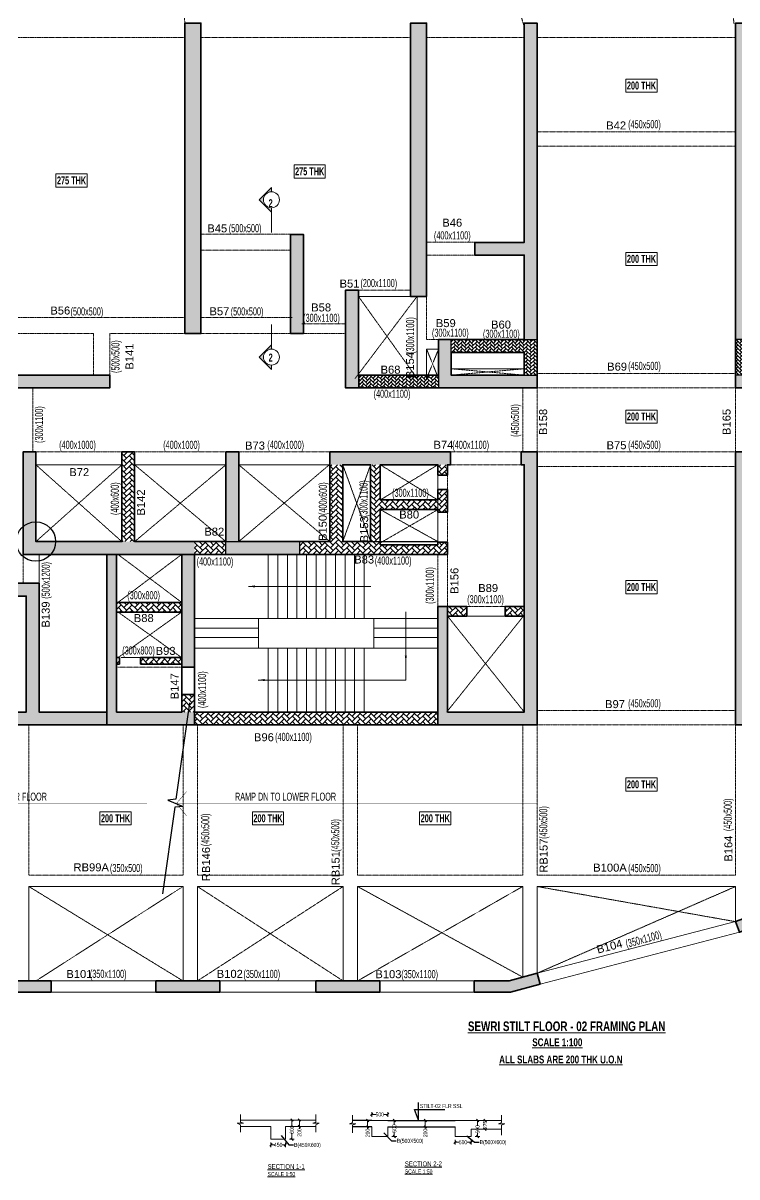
# Model space of a CAD drawing. Header units: millimetres. Extents: x 140 to 70374, y 109 to 63222.
# Drawn here: x 19494 to 41789, y 109 to 36158 of the extents above; entities that cross this region are included whole.
import ezdxf
from ezdxf.enums import TextEntityAlignment as Align

# ---------------------------------------------------------------- set-up
doc = ezdxf.new("R2010")
doc.units = ezdxf.units.MM
doc.linetypes.add('HIDDEN', pattern=[0.375, 0.25, -0.125])
for name, color, linetype, lineweight in [('A-ANNO-DIMS', 8, 'Continuous', 15), ('A-DETL-MISC', 35, 'Continuous', 15), ('A-FLOR-IDEN', 11, 'Continuous', 9), ('A-HIDD-ABVE', 8, 'HIDDEN', 20), ('G-ANNO-SYMB', 1, 'Continuous', 9), ('G-ANNO-TEXT', 231, 'Continuous', 9), ('S-BEAM', 7, 'Continuous', 18), ('S-BEAM-IDEN', 2, 'Continuous', 9), ('S-COL HATCH', 9, 'Continuous', 0), ('S-COLS', 5, 'Continuous', 35), ('SEC TEXT', 50, 'Continuous', 5)]:
    doc.layers.add(name, color=color, linetype=linetype, lineweight=lineweight)
for name, color, linetype in [('Beam Nos', 7, 'Continuous'), ('changes', 7, 'Continuous'), ('dim', 8, 'Continuous'), ('SECTION LINE', 4, 'Continuous')]:
    doc.layers.add(name, color=color, linetype=linetype)
doc.styles.add('Dim.s & Anno.(Misc.)', font='ARIALN.TTF')
doc.styles.add('SC-BBS1', font='SansSerif')
doc.styles.add('sd', font='ARIALN.TTF')
doc.styles.add('SOBHA', font='swisscl.ttf')
doc.styles.add('Swis721 LtCn BT', font='swisscl.ttf', dxfattribs={"width": 0.9, "height": 233.355162})
doc.styles.add('Swis721 LtCn BT_2', font='swisscl.ttf', dxfattribs={"height": 244.992296})
doc.styles.add('Swis721 LtCn BT_B', font='', dxfattribs={"width": 0.9, "height": 246.918336})
doc.styles.get('Swis721 LtCn BT_B').set_extended_font_data('Swis721 LtCn BT', bold=True)
doc.dimstyles.new('A-GFC-100', dxfattribs={"dimscale": 100, "dimtxt": 1.75, "dimasz": 1.5, "dimexe": 1.5, "dimexo": 0, "dimgap": 1, "dimtad": 1, "dimdsep": 46, "dimtxsty": 'Dim.s & Anno.(Misc.)', "dimblk": 'ARCHTICK', "dimcen": 0, "dimdle": 1.5, "dimclrd": 256, "dimclre": 8, "dimclrt": 6, "dimazin": 2, "dimtfac": 1, "dimtix": 1, "dimtmove": 2, "dimatfit": 3, "dimfxl": 1, "dimtolj": 1, "dimlwd": -1, "dimlwe": 9, "dimarcsym": 0})
doc.dimstyles.new('S-50', dxfattribs={"dimscale": 50, "dimtxt": 2.5, "dimasz": 1.5, "dimexe": 1.5, "dimexo": 1.5, "dimgap": 0.1, "dimtad": 0, "dimdec": 0, "dimrnd": 0.0005, "dimzin": 0, "dimdsep": 46, "dimtxsty": 'SOBHA', "dimblk": 'OBLIQUE', "dimcen": 0.09, "dimclrd": 8, "dimclre": 8, "dimclrt": 6, "dimadec": 0, "dimazin": 0, "dimtfac": 1, "dimtdec": 0, "dimtofl": 0, "dimtmove": 0, "dimatfit": 3, "dimfxl": 1.5, "dimfxlon": 1, "dimtolj": 1, "dimtzin": 0, "dimlwd": -1, "dimlwe": -1, "dimarcsym": 0})
pattern_1 = [(45, (-31794446.85, 20735559.75), (0, 169.7056275), [360, -120]), (135, (-31794362, 20735644.6), (1e-14, 169.7056275), [360, -120])]
pattern_2 = [(45, (-31794446.854, 20735559.75), (0, 113.13708499), [240, -80]), (135, (-31794390.286, 20735616.32), (9e-15, 113.13708499), [240, -80])]

# ---------------------------------------------------------------- blocks, each defined once
blk = doc.blocks.new('*U9')
blk.add_lwpolyline([(-31.73, 0), (-1.25, 0), (-0.62, 2.5), (0.62, -2.5), (1.25, 0), (28.62, 0)])
blk = doc.blocks.new('_ARCHTICK')
at = {"color": 0, "linetype": 'ByBlock', "const_width": 0.15}
blk.add_lwpolyline([(-0.5, -0.5), (0.5, 0.5)], dxfattribs=at)
blk = doc.blocks.new('A$Cb7cd9481')
at = {"layer": 'S-COL HATCH', "transparency": 33554687}
h = blk.add_hatch(color=256, dxfattribs=at)
h.dxf.hatch_style = 1
h.paths.add_polyline_path([(23855, -11522), (23735, -11193), (21855, -11874), (21974, -12203)])
h = blk.add_hatch(color=256, dxfattribs=at)
h.dxf.hatch_style = 1
h.paths.add_polyline_path([(15747, -13822), (15654, -13485), (14779, -13724), (13686, -13724), (13686, -14074), (14825, -14074)])
h = blk.add_hatch(color=256, dxfattribs=at)
h.dxf.hatch_style = 1
h.paths.add_polyline_path([(478, -14074), (478, -13724), (-1522, -13724), (-1522, -14074)])
h = blk.add_hatch(color=256, dxfattribs=at)
h.dxf.hatch_style = 1
h.paths.add_polyline_path([(5745, -14074), (5745, -13724), (3745, -13724), (3745, -14074)])
h = blk.add_hatch(color=256, dxfattribs=at)
h.dxf.hatch_style = 1
h.paths.add_polyline_path([(10745, -14074), (10745, -13724), (8745, -13724), (8745, -14074)])
at = {"layer": 'S-COLS', "elevation": 0}
for points in [[(21855, -11874), (21974, -12203), (23855, -11522), (23735, -11193), (21855, -11874)], [(13686, -13724), (14779, -13724), (15654, -13485), (15747, -13822), (14825, -14074), (13686, -14074), (13686, -13724)]]:
    blk.add_lwpolyline(points, dxfattribs=at)
for points in [[(-1522, -13724), (478, -13724), (478, -14074), (-1522, -14074)], [(3745, -13724), (5745, -13724), (5745, -14074), (3745, -14074)], [(8745, -13724), (10745, -13724), (10745, -14074), (8745, -14074)]]:
    blk.add_lwpolyline(points, close=True, dxfattribs=at)
blk = doc.blocks.new('A$C0921b736')
at = {"layer": 'S-COL HATCH', "transparency": 33554687}
h = blk.add_hatch(color=256, dxfattribs=at)
h.dxf.hatch_style = 1
h.paths.add_polyline_path([(5425, 11675), (5425, 11275), (10175, 11275), (10175, 11675)])
h.paths.add_polyline_path([(5425, 11675), (5975, 11675), (5975, 22675), (5425, 22675)])
h = blk.add_hatch(color=256, dxfattribs=at)
h.dxf.hatch_style = 1
h.paths.add_polyline_path([(12525, 12975), (13025, 12975), (13025, 22675), (12525, 22675)])
h = blk.add_hatch(color=256, dxfattribs=at)
h.dxf.hatch_style = 1
h.paths.add_polyline_path([(19575, 14135), (20075, 14135), (20075, 22675), (19575, 22675)])
h = blk.add_hatch(color=256, dxfattribs=at)
h.dxf.hatch_style = 1
h.paths.add_polyline_path([(23525, 22675), (23125, 22675), (23125, 15825), (21575, 15825), (21575, 15425), (23125, 15425), (23125, 12785), (23525, 12785)])
h = blk.add_hatch(color=256, dxfattribs=at)
h.dxf.hatch_style = 1
h.paths.add_polyline_path([(29725, 12785), (30125, 12785), (30125, 15425), (31675, 15425), (31675, 15825), (30125, 15825), (30125, 22675), (29725, 22675)])
h = blk.add_hatch(color=256, dxfattribs=at)
h.dxf.hatch_style = 1
h.paths.add_polyline_path([(15825, 12975), (16225, 12975), (16225, 16075), (15825, 16075)])
h = blk.add_hatch(color=256, dxfattribs=at)
h.dxf.hatch_style = 1
h.paths.add_polyline_path([(17945, 14335), (17545, 14335), (17545, 11275), (17945, 11275), (17945, 11675)])
h = blk.add_hatch(color=256, dxfattribs=at)
h.dxf.hatch_style = 1
h.paths.add_polyline_path([(23525, 11275), (23525, 11675), (23125, 11675), (20845, 11675), (20845, 12385), (20845, 12785), (20445, 12785), (20445, 11675), (20445, 11275)])
at = {"layer": 'S-COL HATCH'}
h = blk.add_hatch(dxfattribs=at)
h.set_pattern_fill('AR-HBONE', color=256, scale=20)
h.set_pattern_definition(pattern_2)
h.paths.add_polyline_path([(23125, 12385), (23125, 11692), (23125, 11692), (23125, 11675), (23525, 11675), (23525, 12785), (20845, 12785), (20845, 12485), (20845, 12385)])
at = {"layer": 'S-COL HATCH', "transparency": 33554687}
h = blk.add_hatch(color=256, dxfattribs=at)
h.dxf.hatch_style = 1
h.paths.add_polyline_path([(32805, 11275), (32805, 11675), (32805, 12785), (32405, 12785), (32405, 12385), (32405, 11675), (30125, 11675), (29725, 11675), (29725, 11275)])
at = {"layer": 'S-COL HATCH'}
h = blk.add_hatch(dxfattribs=at)
h.set_pattern_fill('AR-HBONE', color=256, scale=20)
h.set_pattern_definition(pattern_2)
h.paths.add_polyline_path([(30125, 12385), (30125, 11692), (30125, 11692), (30125, 11675), (29725, 11675), (29725, 12785), (32405, 12785), (32405, 12485), (32405, 12385)])
h = blk.add_hatch(dxfattribs=at)
h.set_pattern_fill('AR-HBONE', color=256, scale=20)
h.set_pattern_definition([(45, (-31966103.18, 21022167.41), (0, 113.13708499), [240, -80]), (135, (-31966046.61, 21022223.98), (9e-15, 113.13708499), [240, -80])])
h.paths.add_polyline_path([(20445, 11275), (20445, 11675), (17945, 11675), (17945, 11275)])
at = {"layer": 'S-COL HATCH', "transparency": 33554687}
h = blk.add_hatch(color=256, dxfattribs=at)
h.dxf.hatch_style = 1
h.paths.add_polyline_path([(12825, 6075), (12825, 6475), (7871, 6475), (7871, 9275), (7471, 9275), (7471, 6075)])
at = {"layer": 'S-COL HATCH'}
h = blk.add_hatch(dxfattribs=at)
h.set_pattern_fill('AR-HBONE', color=256, scale=30)
h.set_pattern_definition(pattern_1)
h.paths.add_polyline_path([(10555, 6475), (10955, 6475), (10955, 9275), (10555, 9275)])
at = {"layer": 'S-COL HATCH', "transparency": 33554687}
h = blk.add_hatch(color=256, dxfattribs=at)
h.dxf.hatch_style = 1
h.paths.add_polyline_path([(13805, 9275), (14205, 9275), (14205, 6475), (13805, 6475)])
h = blk.add_hatch(color=256, dxfattribs=at)
h.dxf.hatch_style = 1
h.paths.add_polyline_path([(17055, 9275), (20825, 9275), (20825, 8875), (17055, 8875)])
h = blk.add_hatch(color=256, dxfattribs=at)
h.dxf.hatch_style = 1
h.paths.add_polyline_path([(20725, 4450), (20425, 4450), (20425, 1150), (20425, 750), (23125, 750), (23525, 750), (23525, 1150), (23525, 1150), (23525, 9275), (23025, 9275), (23025, 8875), (23125, 8875), (23125, 1150), (23125, 1150), (20725, 1150), (20725, 1150)])
h = blk.add_hatch(color=256, dxfattribs=at)
h.dxf.hatch_style = 1
h.paths.add_polyline_path([(32525, 4450), (32825, 4450), (32825, 1150), (32825, 750), (30125, 750), (29725, 750), (29725, 1150), (29725, 1150), (29725, 9275), (30225, 9275), (30225, 8875), (30125, 8875), (30125, 1150), (30125, 1150), (32525, 1150), (32525, 1150)])
at = {"layer": 'S-COL HATCH'}
h = blk.add_hatch(dxfattribs=at)
h.set_pattern_fill('AR-HBONE', color=256, scale=30)
h.set_pattern_definition(pattern_1)
h.paths.add_polyline_path([(18325, 8875), (18625, 8875), (18625, 7775), (20425, 7775), (20425, 8100), (20725, 8100), (20725, 7398), (20425, 7398), (20425, 7475), (18625, 7475), (18625, 6375), (20425, 6375), (20425, 6453), (20725, 6453), (20725, 6075), (16105, 6075), (16105, 6475), (18325, 6475)])
h = blk.add_hatch(dxfattribs=at)
h.set_pattern_fill('AR-HBONE', color=256, scale=30)
h.set_pattern_definition(pattern_1)
h.paths.add_polyline_path([(17055, 6475), (17455, 6475), (17455, 8875), (17055, 8875)])
h = blk.add_hatch(dxfattribs=at)
h.set_pattern_fill('AR-HBONE', color=256, scale=30)
h.set_pattern_definition(pattern_1)
h.paths.add_polyline_path([(20425, 8875), (20725, 8875), (20725, 8550), (20425, 8550)])
h = blk.add_hatch(dxfattribs=at)
h.set_pattern_fill('AR-HBONE', color=256, scale=30)
h.set_pattern_definition(pattern_1)
h.paths.add_polyline_path([(13805, 6475), (12825, 6475), (12825, 6075), (13805, 6075)])
at = {"layer": 'S-COL HATCH', "transparency": 33554687}
h = blk.add_hatch(color=256, dxfattribs=at)
h.dxf.hatch_style = 1
h.paths.add_polyline_path([(13805, 6475), (16105, 6475), (16105, 6075), (13805, 6075)])
h = blk.add_hatch(color=256, dxfattribs=at)
h.dxf.hatch_style = 1
h.paths.add_polyline_path([(10385, 6075), (10085, 6075), (10085, 750), (10385, 750), (12825, 750), (12825, 1150), (10385, 1150), (10385, 2850), (10385, 2850), (10385, 2850)])
h = blk.add_hatch(color=256, dxfattribs=at)
h.dxf.hatch_style = 1
h.paths.add_polyline_path([(12825, 6075), (12425, 6075), (12425, 6075), (12425, 4575), (12425, 4575), (12425, 4275), (12425, 2550), (12825, 2550)])
h = blk.add_hatch(color=256, dxfattribs=at)
h.dxf.hatch_style = 1
h.paths.add_polyline_path([(7571, 4775), (7571, 1150), (4571, 1150), (4571, 3648), (4171, 3648), (4171, 1150), (1200, 1150), (1200, 750), (10085, 750), (10085, 1150), (7971, 1150), (7971, 5175), (0, 5175), (0, 1675), (575, 1675), (575, 4775)])
at = {"layer": 'S-COL HATCH'}
h = blk.add_hatch(dxfattribs=at)
h.set_pattern_fill('AR-HBONE', color=256, scale=30)
h.set_pattern_definition(pattern_1)
h.paths.add_polyline_path([(12425, 4575), (10385, 4575), (10385, 4275), (12425, 4275)])
h = blk.add_hatch(dxfattribs=at)
h.set_pattern_fill('AR-HBONE', color=256, scale=30)
h.set_pattern_definition([(45, (-31794446.85, 20683630.75), (0, 169.7056275), [360, -120]), (135, (-31794362, 20683715.6), (1e-14, 169.7056275), [360, -120])])
h.paths.add_polyline_path([(21325, 4150), (21325, 4450), (20725, 4450), (20725, 4150)])
h.paths.add_polyline_path([(23125, 4150), (23125, 4450), (22525, 4450), (22525, 4150)])
h = blk.add_hatch(dxfattribs=at)
h.set_pattern_fill('AR-HBONE', color=256, scale=30)
h.set_pattern_definition(pattern_1)
h.paths.add_polyline_path([(10485, 2850), (10385, 2850), (10385, 2650), (10485, 2650)])
h = blk.add_hatch(dxfattribs=at)
h.set_pattern_fill('AR-HBONE', color=256, scale=30)
h.set_pattern_definition(pattern_1)
h.paths.add_polyline_path([(11135, 2850), (11135, 2650), (12425, 2650), (12425, 2850)])
h = blk.add_hatch(dxfattribs=at)
h.set_pattern_fill('AR-HBONE', color=256, scale=30)
h.set_pattern_definition(pattern_1)
h.paths.add_polyline_path([(12825, 1700), (12425, 1700), (12425, 1150), (12825, 1150)])
h = blk.add_hatch(dxfattribs=at)
h.set_pattern_fill('AR-HBONE', color=256, scale=30)
h.set_pattern_definition(pattern_1)
h.paths.add_polyline_path([(12825, 1150), (20425, 1150), (20425, 750), (12825, 750)])
at = {"layer": 'changes'}
for p, q in [((20845, 12385), (20845, 12785)), ((23125, 12785), (23525, 12785)), ((30125, 12785), (29725, 12785)), ((17945, 11675), (17945, 11275)), ((20445, 11675), (20445, 11275)), ((23125, 11675), (23525, 11675)), ((30125, 11675), (29725, 11675))]:
    blk.add_line(p, q, dxfattribs=at)
blk.add_lwpolyline([(13805, 6475), (16105, 6475), (16105, 6075), (13805, 6075)], close=True, dxfattribs=at)
at = {"layer": 'S-COLS'}
for p, q in [((20425, 4450), (20425, 1150)), ((20725, 4450), (20725, 1150)), ((12425, 2550), (12825, 2550)), ((12425, 1700), (12825, 1700)), ((20425, 1150), (20425, 750))]:
    blk.add_line(p, q, dxfattribs=at)
at = {"layer": 'S-COLS', "elevation": 0}
for points in [[(12525, 12975), (13025, 12975), (13025, 22675), (12525, 22675)], [(15825, 16075), (16225, 16075), (16225, 12975), (15825, 12975)], [(10175, 11675), (5425, 11675), (5425, 11275), (10175, 11275)]]:
    blk.add_lwpolyline(points, close=True, dxfattribs=at)
at = {"layer": 'S-COLS'}
for points in [[(23525, 11275), (23525, 22675), (23125, 22675), (23125, 15825), (21575, 15825), (21575, 15425), (23125, 15425), (23125, 12785), (20445, 12785), (20445, 11675), (17945, 11675), (17945, 14335), (17545, 14335), (17545, 11275), (23525, 11275)], [(29725, 11275), (29725, 22675), (30125, 22675), (30125, 15825), (31675, 15825), (31675, 15425), (30125, 15425), (30125, 12785), (32805, 12785), (32805, 11675), (35305, 11675), (35305, 14335), (35705, 14335), (35705, 11275), (29725, 11275)], [(17055, 9275), (20825, 9275), (20825, 8875), (20725, 8875), (20725, 8550), (20425, 8550), (20425, 8875), (19525, 8875), (18625, 8875), (18625, 7775), (20425, 7775), (20425, 8100), (20725, 8100), (20725, 7398), (20425, 7398), (20425, 7475), (18625, 7475), (18625, 6375), (19525, 6375), (20425, 6375), (20425, 6453), (20725, 6453), (20725, 6075), (18625, 6075), (18625, 6075), (7471, 6075), (7471, 9275), (7871, 9275), (7871, 6475), (10555, 6475), (10555, 9275)], [(10555, 9275), (10955, 9275)], [(10955, 9275), (10955, 6475), (13805, 6475), (13805, 9275)], [(13805, 9275), (14205, 9275)], [(14205, 9275), (14205, 6475), (17055, 6475), (17055, 9275)], [(23525, 1150), (23525, 9275), (23025, 9275), (23025, 8875), (23125, 8875), (23125, 1150), (20725, 1150)], [(29725, 1150), (29725, 9275), (30225, 9275), (30225, 8875), (30125, 8875), (30125, 1150), (32525, 1150)], [(10085, 6075), (10085, 750), (10385, 750)], [(10385, 1150), (10385, 6075)], [(12425, 6075), (12425, 1150)], [(12425, 750), (12825, 750), (12825, 6075)], [(0, 5175), (0, 1675), (575, 1675), (575, 4775), (7571, 4775), (7571, 1150), (4571, 1150), (4571, 3648), (4171, 3648), (4171, 1150), (1200, 1150), (1200, 750), (10085, 750)], [(10085, 1150), (7971, 1150), (7971, 5175), (25, 5175)], [(20725, 4150), (21325, 4150), (21325, 4450), (20425, 4450)], [(23125, 4150), (22525, 4150), (22525, 4450), (23125, 4450)], [(10485, 2850), (10385, 2850)], [(10385, 2650), (10485, 2650)], [(10485, 2650), (10485, 2850)], [(11135, 2850), (11135, 2650)], [(12425, 2850), (11135, 2850)], [(11135, 2650), (12425, 2650)], [(12425, 1150), (10385, 1150)], [(20425, 1150), (12825, 1150), (12825, 750), (23125, 750)], [(23125, 750), (23125, 750), (23525, 750), (23525, 1150)], [(30125, 750), (30125, 750), (29725, 750), (29725, 1150)], [(10385, 750), (12425, 750)]]:
    blk.add_lwpolyline(points, dxfattribs=at)
for points in [[(19575, 14135), (20075, 14135), (20075, 22675), (19575, 22675)], [(23125, 12385), (20845, 12385), (20845, 11675), (23125, 11675)], [(17455, 6475), (18325, 6475), (18325, 8875), (17455, 8875)], [(12425, 4575), (10385, 4575), (10385, 4275), (12425, 4275)]]:
    blk.add_lwpolyline(points, close=True, dxfattribs=at)
blk = doc.blocks.new('Detail View - M_Section Head - Structural Type 1-785420-STILT FLOOR FRAMING PLAN')
at = {"layer": 'G-ANNO-SYMB'}
h = blk.add_hatch(color=9, dxfattribs=at)
edge = h.paths.add_edge_path(flags=0)
edge.add_line((-8.5, 0), (-9.86, 0))
edge.add_line((-9.86, 0), (-5.99, 3.87))
edge.add_line((-5.99, 3.87), (-2.12, 0))
edge.add_line((-2.12, 0), (-3.5, 0))
edge.add_arc((-6, 0), 2.5, 360, 540)
for p, q in [((-5.99, 3.87), (-9.86, 0)), ((-5.99, 3.87), (-2.12, 0)), ((-8.5, 0), (-9.86, 0)), ((-3.5, 0), (-2.12, 0))]:
    blk.add_line(p, q, dxfattribs=at)
at = {"layer": 'G-ANNO-SYMB', "color": 5}
for p, q in [((-5.99, 3.87), (-9.86, 0)), ((-2.12, 0), (-5.99, 3.87)), ((-9.86, 0), (-8.5, 0)), ((-3.5, 0), (4.24, 0)), ((-3.5, 0), (-2.12, 0))]:
    blk.add_line(p, q, dxfattribs=at)
at = {"layer": 'G-ANNO-SYMB'}
blk.add_arc((-6, 0), 2.5, 360, 180, dxfattribs=at)
at = {"layer": 'G-ANNO-SYMB', "color": 5}
for start, end in [(360, 180), (180, 360)]:
    blk.add_arc((-6, 0), 2.5, start, end, dxfattribs=at)
blk = doc.blocks.new('_OBLIQUE')
at = {"color": 0, "linetype": 'ByBlock'}
blk.add_line((-0.5, -0.5), (0.5, 0.5), dxfattribs=at)
blk = doc.blocks.new('*D29')
at = {"layer": 'Defpoints', "color": 0, "transparency": 16777216}
for p in [(28148, 1886), (28126, 1686), (28148, 1686)]:
    blk.add_point(p, dxfattribs=at)
at = {"layer": 'S-BEAM', "color": 8, "transparency": 16777216}
for p, q in [((28126, 1886), (28051, 1886)), ((28126, 1886), (28126, 1686)), ((28126, 1686), (28051, 1686)), ((28126, 1686), (28126, 1611))]:
    blk.add_line(p, q, dxfattribs=at)
at = {"layer": 'S-BEAM', "color": 8, "transparency": 16777216, "xscale": 75, "yscale": 75, "zscale": 75}
for p, rotation in [((28126, 1886), 90), ((28126, 1686), 270)]:
    blk.add_blockref('_OBLIQUE', p, dxfattribs=dict(at, rotation=rotation))
at = {"layer": 'S-BEAM', "color": 6, "transparency": 16777216, "insert": (28126, 1496), "char_height": 125, "attachment_point": 5, "rotation": 90, "style": 'SOBHA'}
blk.add_mtext('\\A1;200', dxfattribs=at)
blk = doc.blocks.new('*D32')
at = {"layer": 'Defpoints', "color": 0, "transparency": 16777216}
for p in [(27686, 1886), (27890, 1886), (27686, 1286)]:
    blk.add_point(p, dxfattribs=at)
at = {"layer": 'S-BEAM', "color": 8, "transparency": 16777216}
for p, q in [((27815, 1886), (27965, 1886)), ((27890, 1886), (27890, 1700)), ((27890, 1286), (27890, 1471)), ((27815, 1286), (27965, 1286))]:
    blk.add_line(p, q, dxfattribs=at)
at = {"layer": 'S-BEAM', "color": 8, "transparency": 16777216, "xscale": 75, "yscale": 75, "zscale": 75}
for p, rotation in [((27890, 1886), 90), ((27890, 1286), 270)]:
    blk.add_blockref('_OBLIQUE', p, dxfattribs=dict(at, rotation=rotation))
at = {"layer": 'S-BEAM', "color": 6, "transparency": 16777216, "insert": (27890, 1586), "char_height": 125, "attachment_point": 5, "rotation": 90, "style": 'SOBHA'}
blk.add_mtext('\\A1;600', dxfattribs=at)
blk = doc.blocks.new('*D33')
at = {"layer": 'Defpoints', "color": 0, "transparency": 16777216}
for p in [(30885, 1871), (31089, 1871), (30885, 1371)]:
    blk.add_point(p, dxfattribs=at)
at = {"layer": 'S-BEAM', "color": 8, "transparency": 16777216}
for p, q in [((31014, 1871), (31164, 1871)), ((31089, 1871), (31089, 1735)), ((31089, 1371), (31089, 1507)), ((31014, 1371), (31164, 1371))]:
    blk.add_line(p, q, dxfattribs=at)
at = {"layer": 'S-BEAM', "color": 8, "transparency": 16777216, "xscale": 75, "yscale": 75, "zscale": 75}
for p, rotation in [((31089, 1871), 90), ((31089, 1371), 270)]:
    blk.add_blockref('_OBLIQUE', p, dxfattribs=dict(at, rotation=rotation))
at = {"layer": 'S-BEAM', "color": 6, "transparency": 16777216, "insert": (31089, 1621), "char_height": 125, "attachment_point": 5, "rotation": 90, "style": 'SOBHA'}
blk.add_mtext('\\A1;500', dxfattribs=at)
blk = doc.blocks.new('*D34')
at = {"layer": 'Defpoints', "color": 0, "transparency": 16777216}
for p in [(30385, 2061), (30385, 1871), (30885, 1871)]:
    blk.add_point(p, dxfattribs=at)
at = {"layer": 'S-BEAM', "color": 8, "transparency": 16777216}
for p, q in [((30385, 1986), (30385, 2136)), ((30385, 2061), (30521, 2061)), ((30885, 2061), (30750, 2061)), ((30885, 1986), (30885, 2136))]:
    blk.add_line(p, q, dxfattribs=at)
at = {"layer": 'S-BEAM', "color": 8, "transparency": 16777216, "xscale": 75, "yscale": 75, "zscale": 75, "rotation": 180}
blk.add_blockref('_OBLIQUE', (30385, 2061), dxfattribs=at)
at = {"layer": 'S-BEAM', "color": 8, "transparency": 16777216, "xscale": 75, "yscale": 75, "zscale": 75}
blk.add_blockref('_OBLIQUE', (30885, 2061), dxfattribs=at)
at = {"layer": 'S-BEAM', "color": 6, "transparency": 16777216, "insert": (30635, 2061), "char_height": 125, "attachment_point": 5, "style": 'SOBHA'}
blk.add_mtext('\\A1;500', dxfattribs=at)
blk = doc.blocks.new('*D30')
at = {"layer": 'Defpoints', "color": 0, "transparency": 16777216}
for p in [(33947, 1871), (33925, 1596), (33947, 1596)]:
    blk.add_point(p, dxfattribs=at)
at = {"layer": 'S-BEAM', "color": 8, "transparency": 16777216}
for p, q in [((33925, 1871), (33850, 1871)), ((33925, 1871), (33925, 1847)), ((33925, 1596), (33850, 1596)), ((33925, 1596), (33925, 1620))]:
    blk.add_line(p, q, dxfattribs=at)
at = {"layer": 'S-BEAM', "color": 8, "transparency": 16777216, "xscale": 75, "yscale": 75, "zscale": 75}
for p, rotation in [((33925, 1871), 90), ((33925, 1596), 270)]:
    blk.add_blockref('_OBLIQUE', p, dxfattribs=dict(at, rotation=rotation))
at = {"layer": 'S-BEAM', "color": 6, "transparency": 16777216, "insert": (33925, 1733), "char_height": 125, "attachment_point": 5, "rotation": 90, "style": 'SOBHA'}
blk.add_mtext('\\A1;275', dxfattribs=at)
blk = doc.blocks.new('*D35')
at = {"layer": 'Defpoints', "color": 0, "transparency": 16777216}
for p in [(33485, 1871), (33689, 1871), (33485, 1371)]:
    blk.add_point(p, dxfattribs=at)
at = {"layer": 'S-BEAM', "color": 8, "transparency": 16777216}
for p, q in [((33614, 1871), (33764, 1871)), ((33689, 1871), (33689, 1710)), ((33689, 1371), (33689, 1482)), ((33614, 1371), (33764, 1371))]:
    blk.add_line(p, q, dxfattribs=at)
at = {"layer": 'S-BEAM', "color": 8, "transparency": 16777216, "xscale": 75, "yscale": 75, "zscale": 75}
for p, rotation in [((33689, 1871), 90), ((33689, 1371), 270)]:
    blk.add_blockref('_OBLIQUE', p, dxfattribs=dict(at, rotation=rotation))
at = {"layer": 'S-BEAM', "color": 6, "transparency": 16777216, "insert": (33689, 1596), "char_height": 125, "attachment_point": 5, "rotation": 90, "style": 'SOBHA'}
blk.add_mtext('\\A1;500', dxfattribs=at)
blk = doc.blocks.new('*D31')
at = {"layer": 'Defpoints', "color": 0, "transparency": 16777216}
for p in [(32078, 1871), (32056, 1671), (32078, 1671)]:
    blk.add_point(p, dxfattribs=at)
at = {"layer": 'S-BEAM', "color": 8, "transparency": 16777216}
for p, q in [((32056, 1871), (31981, 1871)), ((32056, 1871), (32056, 1671)), ((32056, 1671), (31981, 1671)), ((32056, 1671), (32056, 1596))]:
    blk.add_line(p, q, dxfattribs=at)
at = {"layer": 'S-BEAM', "color": 8, "transparency": 16777216, "xscale": 75, "yscale": 75, "zscale": 75}
for p, rotation in [((32056, 1871), 90), ((32056, 1671), 270)]:
    blk.add_blockref('_OBLIQUE', p, dxfattribs=dict(at, rotation=rotation))
at = {"layer": 'S-BEAM', "color": 6, "transparency": 16777216, "insert": (32056, 1482), "char_height": 125, "attachment_point": 5, "rotation": 90, "style": 'SOBHA'}
blk.add_mtext('\\A1;200', dxfattribs=at)
blk = doc.blocks.new('*D36')
at = {"layer": 'Defpoints', "color": 0, "transparency": 16777216}
for p in [(30289, 1871), (30256, 1671), (30289, 1671)]:
    blk.add_point(p, dxfattribs=at)
at = {"layer": 'S-BEAM', "color": 8, "transparency": 16777216}
for p, q in [((30256, 1871), (30181, 1871)), ((30256, 1871), (30256, 1671)), ((30256, 1671), (30181, 1671)), ((30256, 1671), (30256, 1596))]:
    blk.add_line(p, q, dxfattribs=at)
at = {"layer": 'S-BEAM', "color": 8, "transparency": 16777216, "xscale": 75, "yscale": 75, "zscale": 75}
for p, rotation in [((30256, 1871), 90), ((30256, 1671), 270)]:
    blk.add_blockref('_OBLIQUE', p, dxfattribs=dict(at, rotation=rotation))
at = {"layer": 'S-BEAM', "color": 6, "transparency": 16777216, "insert": (30256, 1482), "char_height": 125, "attachment_point": 5, "rotation": 90, "style": 'SOBHA'}
blk.add_mtext('\\A1;200', dxfattribs=at)
blk = doc.blocks.new('*D37')
at = {"layer": 'Defpoints', "color": 0, "transparency": 16777216}
for p in [(32985, 1371, 0), (33485, 1371, 0), (33485, 1193)]:
    blk.add_point(p, dxfattribs=at)
at = {"layer": 'S-BEAM', "color": 8, "transparency": 16777216}
for p, q in [((32985, 1268), (32985, 1118)), ((32985, 1193), (33121, 1193)), ((33485, 1193), (33350, 1193)), ((33485, 1268), (33485, 1118))]:
    blk.add_line(p, q, dxfattribs=at)
at = {"layer": 'S-BEAM', "color": 8, "transparency": 16777216, "xscale": 75, "yscale": 75, "zscale": 75, "rotation": 180}
blk.add_blockref('_OBLIQUE', (32985, 1193), dxfattribs=at)
at = {"layer": 'S-BEAM', "color": 8, "transparency": 16777216, "xscale": 75, "yscale": 75, "zscale": 75}
blk.add_blockref('_OBLIQUE', (33485, 1193), dxfattribs=at)
at = {"layer": 'S-BEAM', "color": 6, "transparency": 16777216, "insert": (33235, 1193), "char_height": 125, "attachment_point": 5, "style": 'SOBHA'}
blk.add_mtext('\\A1;500', dxfattribs=at)
blk = doc.blocks.new('*D38')
at = {"layer": 'Defpoints', "color": 0, "transparency": 16777216}
for p in [(27236, 1286, 0), (27686, 1286, 0), (27686, 1111)]:
    blk.add_point(p, dxfattribs=at)
at = {"layer": 'S-BEAM', "color": 8, "transparency": 16777216}
for p, q in [((27236, 1186), (27236, 1036)), ((27236, 1111), (27346, 1111)), ((27686, 1111), (27576, 1111)), ((27686, 1186), (27686, 1036))]:
    blk.add_line(p, q, dxfattribs=at)
at = {"layer": 'S-BEAM', "color": 8, "transparency": 16777216, "xscale": 75, "yscale": 75, "zscale": 75, "rotation": 180}
blk.add_blockref('_OBLIQUE', (27236, 1111), dxfattribs=at)
at = {"layer": 'S-BEAM', "color": 8, "transparency": 16777216, "xscale": 75, "yscale": 75, "zscale": 75}
blk.add_blockref('_OBLIQUE', (27686, 1111), dxfattribs=at)
at = {"layer": 'S-BEAM', "color": 6, "transparency": 16777216, "insert": (27461, 1111), "char_height": 125, "attachment_point": 5, "style": 'SOBHA'}
blk.add_mtext('\\A1;450', dxfattribs=at)
blk = doc.blocks.new('A$C40398dd4')
at = {"layer": 'A-ANNO-DIMS', "ltscale": 500, "elevation": 0}
blk.add_lwpolyline([(5810, 1000), (6600, 1000), (6600, 1565)], dxfattribs=at)
at = {"layer": 'A-DETL-MISC'}
for p, q in [((2300, 4925), (2300, 2925)), ((2600, 4925), (2600, 2925)), ((2900, 4925), (2900, 2925)), ((3200, 4925), (3200, 2925)), ((3500, 4925), (3500, 2925)), ((3800, 4925), (3800, 2925)), ((4100, 4925), (4100, 2925)), ((4400, 4925), (4400, 2925)), ((4700, 4925), (4700, 2925)), ((5000, 4925), (5000, 2925)), ((5300, 4925), (5300, 2925)), ((2300, 0), (2300, 2000)), ((2600, 0), (2600, 2000)), ((2900, 0), (2900, 2000)), ((3200, 0), (3200, 2000)), ((3500, 0), (3500, 2000)), ((3800, 0), (3800, 2000)), ((4100, 0), (4100, 2000)), ((4400, 0), (4400, 2000)), ((4700, 0), (4700, 2000)), ((5000, 0), (5000, 2000)), ((5300, 0), (5300, 2000))]:
    blk.add_line(p, q, dxfattribs=at)
for points in [[(2000, 2925), (0, 2925)], [(5600, 2925), (7600, 2925)], [(2000, 2625), (0, 2625)], [(5600, 2625), (7600, 2625)], [(2000, 2325), (0, 2325)], [(5600, 2325), (7600, 2325)]]:
    blk.add_lwpolyline(points, dxfattribs=at)
blk.add_lwpolyline([(5600, 2925), (5600, 2000), (2000, 2000), (2000, 2925)], close=True, dxfattribs=at)
at = {"layer": 'A-DETL-MISC', "elevation": 0}
for points in [[(2000, 2000), (0, 2000)], [(5600, 2000), (7600, 2000)]]:
    blk.add_lwpolyline(points, dxfattribs=at)
at = {"layer": 'A-ANNO-DIMS', "ltscale": 500}
for points in [[(1688, 3925), (5510, 3925)], [(6600, 1565), (6600, 3126)], [(1988, 1000), (5810, 1000)]]:
    blk.add_leader(points, dimstyle='A-GFC-100', override={"dimasz": 2, "dimtad": 0, "dimfxl": 0.18, "dimarcsym": 1}, dxfattribs=at)

msp = doc.modelspace()

# ---------------------------------------------------------------- linework, layer by layer
at = {"layer": 'A-FLOR-IDEN', "color": 8, "flags": 128}
for points in [[(39297.9, 34408.6), (39297.9, 33996.8), (38320.4, 33996.8), (38320.4, 34408.6)], [(28933.9, 31727), (28933.9, 31315.2), (27956.4, 31315.2), (27956.4, 31727)], [(21496.6, 31443.2), (21496.6, 31031.4), (20519.1, 31031.4), (20519.1, 31443.2)], [(39297.9, 28994.3), (39297.9, 28582.5), (38320.4, 28582.5), (38320.4, 28994.3)], [(39297.9, 24068.5), (39297.9, 23656.7), (38320.4, 23656.7), (38320.4, 24068.5)], [(39297.9, 18741.1), (39297.9, 18329.3), (38320.4, 18329.3), (38320.4, 18741.1)], [(39297.9, 12575.8), (39297.9, 12164), (38320.4, 12164), (38320.4, 12575.8)]]:
    msp.add_lwpolyline(points, close=True, dxfattribs=at)
at = {"layer": 'A-FLOR-IDEN', "color": 8, "elevation": 0, "flags": 128}
for points in [[(22870.1, 11516.4), (22870.1, 11104.5), (21892.6, 11104.5), (21892.6, 11516.4)], [(27632.6, 11516.4), (27632.6, 11104.5), (26655.1, 11104.5), (26655.1, 11516.4)], [(32857.6, 11516.4), (32857.6, 11104.5), (31880.1, 11104.5), (31880.1, 11516.4)]]:
    msp.add_lwpolyline(points, close=True, dxfattribs=at)
at = {"layer": 'A-HIDD-ABVE', "linetype": 'HIDDEN'}
for p, q in [((29868.8, 25058), (31798.8, 27618)), ((29968.8, 27618), (31798.8, 25058)), ((32098.8, 25968), (32468.8, 25058)), ((32098.8, 25058), (32468.8, 25968)), ((32868.8, 25358.2), (35148.8, 25158)), ((32868.8, 25158), (35148.8, 25358.2)), ((19894.4, 22358), (22578.8, 19958)), ((19894.4, 19958), (22578.8, 22358)), ((22978.8, 22358), (25828.8, 19958)), ((22978.8, 19958), (25828.8, 22358)), ((26228.8, 22358), (29078.8, 19958)), ((26228.8, 19958), (29058.8, 22358)), ((29478.8, 22358), (30348.8, 19958)), ((29478.8, 19958), (30348.8, 22358)), ((30648.8, 22358), (32448.8, 21258)), ((30648.8, 21258), (32448.8, 22358)), ((30648.8, 19914.6), (32448.8, 20958)), ((30648.8, 20958), (32448.8, 19958)), ((22458.8, 19558), (24448.7, 18058)), ((22458.8, 18058), (24448.7, 19558)), ((22458.8, 17758), (24448.7, 16332.8)), ((22458.8, 16332.8), (24448.7, 17758)), ((35124.7, 17632.8), (32724.7, 14632.8)), ((32748.8, 17632.8), (35148.8, 14632.8)), ((19672.9, 9182.8), (24489.6, 6232.8)), ((24489.6, 9182.8), (19894.4, 6232.8)), ((24939.6, 9182.8), (29489.6, 6232.8)), ((29489.6, 9182.8), (24939.6, 6232.8)), ((29939.6, 9182.8), (35100.3, 6350.8, 0)), ((35098.8, 9182.8), (29939.6, 6232.8)), ((35548.8, 9182.8), (41749.2, 8083.9, 0)), ((41748.8, 9182.8), (35548.8, 6473.3))]:
    msp.add_line(p, q, dxfattribs=at)
at = {"layer": 'Beam Nos'}
for p, q in [((30385.3, 1871), (29786.9, 1871)), ((30885.3, 1871, 0), (32985.3, 1871, 0)), ((30385.3, 1671), (29786.9, 1671)), ((30885.3, 1671, 0), (32985.3, 1671, 0))]:
    msp.add_line(p, q, dxfattribs=at)
msp.add_circle((19894.4, 19958), 615.1, dxfattribs=at)
at = {"layer": 'dim', "color": 5}
for p, q in [((31840, 1885.6, 0), (31716, 2216, 0)), ((31716, 2216, 0), (32670.4, 2216, 0)), ((31840, 1885.6, 0), (31840, 2430.1, 0))]:
    msp.add_line(p, q, dxfattribs=at)
at = {"layer": 'S-BEAM', "linetype": 'HIDDEN'}
for p, q in [((23993.7, 42308, 0), (24549.8, 36135.6, 0)), ((33209.4, 42308, 0), (35133.8, 36091.5)), ((41700.4, 36129.6), (40993.1, 42308, 0)), ((17998.8, 35708), (24548.7, 35708)), ((31598.7, 35708), (25048.8, 35708)), ((32098.8, 35708), (35148.8, 35708)), ((41748.8, 35708, 0), (35548.8, 35708)), ((41748.8, 32758), (35548.8, 32758)), ((41748.8, 32308), (35548.8, 32308)), ((27848.8, 29558, 0), (25048.8, 29558, 0)), ((33598.8, 29308), (32098.8, 29308)), ((27848.8, 29058, 0), (25048.8, 29058, 0)), ((33598.8, 28908), (32098.8, 28908)), ((29868.8, 27818), (31598.8, 27818)), ((32098.8, 27618), (32098.8, 26268)), ((17998.8, 26958), (24548.7, 26958)), ((25048.8, 26958, 0), (27898.8, 26958, 0)), ((28198.8, 26758), (29568.8, 26758)), ((17998.8, 26458), (21698.8, 26458)), ((21698.8, 25158, 0), (21698.8, 26458, 0)), ((22198.8, 26458), (27848.8, 26458)), ((22198.8, 25158, 0), (22198.8, 26458, 0)), ((28248.8, 26458), (29568.8, 26458)), ((32098.8, 26268), (32468.8, 26268)), ((35548.8, 25208), (41748.8, 25208)), ((19794.4, 22758), (19794.4, 24758, 0)), ((35098.8, 24758), (35098.8, 22758)), ((35548.8, 24758), (35548.8, 22758)), ((35548.8, 24758), (41748.8, 24758)), ((41748.8, 24758), (41748.8, 22758)), ((19894.4, 22758), (22578.8, 22758)), ((22978.8, 22758), (25828.8, 22758)), ((26228.8, 22758), (29078.8, 22758)), ((32848.8, 22758), (35048.7, 22758)), ((35548.8, 22758), (41748.8, 22758)), ((32748.8, 19935.5), (32748.8, 22358)), ((32848.8, 22358), (35048.7, 22358)), ((35548.8, 22308), (41748.8, 22308)), ((19494.4, 18658), (19494.4, 19558)), ((32448.8, 17932.8), (32448.8, 19558)), ((32748.8, 17932.8), (32748.8, 19558)), ((33348.8, 17932.8), (34548.8, 17932.8)), ((22458.8, 16032.8), (24448.8, 16032.8)), ((35548.8, 14682.8), (41748.8, 14682.8)), ((19672.9, 14232.8), (19672.9, 9532.8)), ((24489.6, 14232.8), (24489.6, 9532.8)), ((24939.6, 14232.8), (24939.6, 9532.8)), ((29489.6, 14232.8), (29489.6, 9532.8)), ((29939.6, 14232.8), (29939.6, 9532.8)), ((35098.8, 14232.8), (35098.8, 9532.8)), ((35548.8, 14232.8), (41748.8, 14232.8)), ((35548.8, 14232.8), (35548.8, 9532.8)), ((41748.8, 14232.8), (41748.8, 9532.8))]:
    msp.add_line(p, q, dxfattribs=at)
at = {"layer": 'S-BEAM'}
for p, q in [((29968.8, 27618), (31598.8, 27618)), ((31798.8, 27618), (31798.8, 25058)), ((32098.8, 25968), (32098.8, 25058)), ((32098.8, 25968), (32468.8, 25968)), ((19894.4, 22358), (22578.8, 22358)), ((22978.8, 22358), (25828.8, 22358)), ((26228.8, 22358), (29058.8, 22358)), ((32448.8, 19935.5), (32448.8, 22358)), ((33348.8, 17632.8), (34548.8, 17632.8)), ((22558.8, 16332.8), (23208.8, 16332.8)), ((19672.9, 9182.8), (19672.9, 6232.8, 0)), ((24489.6, 9182.8), (24489.6, 6232.8)), ((24939.6, 9182.8), (24939.6, 6232.8)), ((29489.6, 9182.8), (29489.6, 6232.8)), ((29939.6, 9182.8), (29939.6, 6232.8)), ((35098.8, 9182.8), (35098.8, 6350.3)), ((35548.8, 9182.8), (35548.8, 6473.3)), ((41748.8, 9182.8), (41748.8, 8085.4)), ((35548.8, 6473.3, 0), (41748.8, 8085.4, 0)), ((35641, 6135.7, 0), (41868.3, 7754.8, 0)), ((20372.9, 6234, 0), (23639.6, 6234)), ((28639.6, 6234, 0), (25639.6, 6234)), ((30639.6, 6234, 0), (33580.6, 6234)), ((34584.9, 6222.7, 0), (34628.2, 6234, 0)), ((20372.9, 5884, 0), (23639.6, 5884)), ((28639.6, 5884, 0), (25639.6, 5884)), ((30639.6, 5884, 0), (33580.6, 5884)), ((26282.5, 1885.6, 0), (28640.4, 1885.6, 0)), ((32985.3, 1871, 0), (34439.3, 1871, 0)), ((27236.5, 1685.6, 0), (26282.5, 1685.6, 0)), ((27236.5, 1285.6, 0), (27236.5, 1685.6, 0)), ((27686.5, 1685.6, 0), (28640.4, 1685.6, 0)), ((27686.5, 1685.6, 0), (27686.5, 1285.6, 0)), ((30385.3, 1371.2), (30385.3, 1671)), ((30885.3, 1671, 0), (30885.3, 1371.2, 0)), ((32985.3, 1371, 0), (32985.3, 1671, 0)), ((33485.3, 1596, 0), (34439.3, 1596, 0)), ((33485.3, 1596, 0), (33485.3, 1371, 0)), ((27236.5, 1285.6, 0), (27686.5, 1285.6, 0)), ((30385.3, 1371.2), (30885.3, 1371.2, 0)), ((30385.3, 1371.2), (30385.3, 1371.2)), ((32985.3, 1371, 0), (33485.3, 1371, 0))]:
    msp.add_line(p, q, dxfattribs=at)
at = {"layer": 'S-BEAM', "linetype": 'ByBlock'}
msp.add_line((19994.4, 18658), (19994.4, 19558), dxfattribs=at)
at = {"layer": 'S-BEAM', "elevation": 0}
msp.add_lwpolyline([(35148.8, 25158), (32868.8, 25158), (32868.8, 25358.2), (35148.8, 25358.2)], close=True, dxfattribs=at)
at = {"layer": 'S-BEAM', "const_width": 12.5, "elevation": 0}
for points in [[(24597.3, 11395.3), (24281, 11770.3), (24597.3, 12145.3)], [(23361.8, 11774.6), (13726.7, 11774.6)], [(35548.8, 11774.6), (24281.2, 11774.6)]]:
    msp.add_lwpolyline(points, dxfattribs=at)
at = {"layer": 'S-BEAM', "linetype": 'HIDDEN', "elevation": 0}
for points in [[(19672.9, 9532.8), (24489.6, 9532.8)], [(24939.6, 9532.8), (29489.6, 9532.8)], [(29939.6, 9532.8), (35098.8, 9532.8)], [(35548.8, 9532.8), (41748.8, 9532.8)]]:
    msp.add_lwpolyline(points, dxfattribs=at)
at = {"layer": 'S-BEAM', "elevation": 0}
for points in [[(19672.9, 9182.8), (24489.6, 9182.8)], [(24939.6, 9182.8), (29489.6, 9182.8)], [(29939.6, 9182.8), (35098.8, 9182.8)], [(35548.8, 9182.8), (41748.8, 9182.8)]]:
    msp.add_lwpolyline(points, dxfattribs=at)
at = {"layer": 'S-BEAM', "color": 8, "elevation": 0}
for points in [[(26282.5, 2057.5), (26282.5, 1823), (26379.3, 1786.7), (26185.5, 1786.7), (26282.5, 1738.9), (26282.5, 1504.9)], [(28640.4, 2057.5), (28640.4, 1823), (28543.6, 1786.7), (28737.4, 1786.7), (28640.4, 1738.9), (28640.4, 1504.9)], [(29786.9, 2042.9), (29786.9, 1808.4), (29690.1, 1772.1), (29883.9, 1772.1), (29786.9, 1724.3), (29786.9, 1490.3)], [(34439.3, 2042.9), (34439.3, 1808.4), (34342.5, 1772.1), (34536.2, 1772.1), (34439.3, 1724.3), (34439.3, 1415.3)]]:
    msp.add_lwpolyline(points, dxfattribs=at)
at = {"layer": 'S-COL HATCH'}
msp.add_line((30385.3, 1871), (30885.3, 1871, 0), dxfattribs=at)
at = {"layer": 'SECTION LINE'}
msp.add_line((30348.8, 19958), (32448.8, 19958), dxfattribs=at)

# ---------------------------------------------------------------- block references
at = {"xscale": -100, "yscale": 100, "zscale": 100, "rotation": 82.03946666592795}
msp.add_blockref('*U9', (24250, 11782.8), dxfattribs=at)
at = {"layer": 'changes'}
msp.add_blockref('A$C0921b736', (12023.8, 13482.8), dxfattribs=at)
at = {"layer": 'G-ANNO-SYMB', "extrusion": (0, 0, -1), "yscale": 99.99999999999991, "zscale": 99.99999999999991, "rotation": 270}
for p, xscale in [((-27252.5, 30038.4), 99.99999999999991), ((-27252.5, 26320.6), -99.99999999999991)]:
    msp.add_blockref('Detail View - M_Section Head - Structural Type 1-785420-STILT FLOOR FRAMING PLAN', p, dxfattribs=dict(at, xscale=xscale))
at = {"layer": 'S-BEAM'}
msp.add_blockref('A$Cb7cd9481', (19894.4, 19958), dxfattribs=at)
at = {"layer": 'S-BEAM-IDEN'}
msp.add_blockref('A$C40398dd4', (24848.8, 14632.8), dxfattribs=at)

# ---------------------------------------------------------------- texts
at = {"layer": 'A-FLOR-IDEN', "color": 1, "char_height": 246.92, "width": 1155, "attachment_point": 2, "line_spacing_factor": 0.964267, "style": 'Swis721 LtCn BT_B'}
for s, insert in [('200 THK', (38809.2, 34330.6)), ('275 THK', (21007.8, 31365.2)), ('275 THK', (28445.2, 31649)), ('200 THK', (38809.2, 28916.3)), ('200 THK', (38809.2, 23990.5)), ('200 THK', (38809.2, 18663.1)), ('200 THK', (38809.2, 12497.7)), ('200 THK', (22381.3, 11438.3)), ('200 THK', (27143.8, 11438.3)), ('200 THK', (32368.8, 11438.3))]:
    msp.add_mtext(s, dxfattribs=dict(at, insert=insert))
at = {"layer": 'Beam Nos', "color": 3, "style": 'SC-BBS1'}
for s, p in [('B42', (38017.4, 32758.8)), ('B46', (32897.6, 29721.7)), ('B45', (25558.6, 29544.2)), ('B51', (29690.1, 27818.7)), ('B58', (28803.3, 27074)), ('B56', (20656.6, 26977)), ('B57', (25626, 26953.9, 0)), ('B59', (32696.9, 26584.3)), ('B60', (34421.1, 26537.8, 0)), ('B68', (30970.4, 25129.7)), ('B69', (38046.9, 25224.7)), ('B73', (26737.6, 22758.8)), ('B74', (32624.1, 22783)), ('B75', (38028.6, 22769.7)), ('B72', (21248, 21927.9)), ('B80', (31552.6, 20603.9)), ('B82', (25465.8, 20068.6)), ('B83', (30147.2, 19198.5)), ('B89', (34020, 18307.6)), ('B88', (23263.6, 17369.9)), ('B93', (23946.5, 16344.1, 0)), ('B97', (37982.3, 14680.8, 0)), ('B96', (27016.8, 13646.2, 0)), ('RB99A', (21622.3, 9581.4, 0)), ('B100A', (37824.7, 9572.5, 0)), ('B101', (21253, 6248.4, 0)), ('B102', (25950.1, 6253.2, 0)), ('B103', (30905, 6242.9, 0))]:
    msp.add_text(s, height=250, dxfattribs=at).set_placement(p, align=Align.BOTTOM_CENTER)
for s, p in [('B141', (23017.9, 25738.3)), ('B154', (31779.4, 25473.5, 0)), ('B158', (35936.7, 23696.6, 0)), ('B165', (41665.9, 23696.4, 0)), ('B142', (23374.3, 21180.6)), ('B150', (29053.2, 20385.4)), ('B153', (30345.9, 20343.5, 0)), ('B156', (33166.8, 18733.5, 0)), ('B139', (20400.4, 17679.9)), ('B147', (24427.3, 15437.1, 0)), ('RB157', (35951.3, 10146.9, 0)), ('B164', (41722.4, 10364.5, 0)), ('RB146', (25407.8, 9883.8, 0)), ('RB151', (29454.4, 9755.1, 0))]:
    msp.add_text(s, height=250, rotation=90, dxfattribs=at).set_placement(p, align=Align.BOTTOM_CENTER)
at = {"layer": 'Beam Nos', "style": 'SC-BBS1'}
msp.add_text('B104', height=250, rotation=14.57455, dxfattribs=at).set_placement((37860.1, 7114.7, 0), align=Align.BOTTOM_CENTER)
at = {"layer": 'dim', "color": 6, "char_height": 125, "attachment_point": 1, "style": 'SOBHA'}
for s, insert in [('\\A1;STILT-02 FLR SSL', (31887.6, 2387.2, 0)), ('\\A1; B(450X600) ', (27914.6, 1172.7)), ('\\A1; B(500X500) ', (31121.4, 1299.4, 0)), ('\\A1; B(500X600) ', (33713.4, 1258.1, 0))]:
    msp.add_mtext(s, dxfattribs=dict(at, insert=insert))
at = {"layer": 'G-ANNO-SYMB', "color": 5, "char_height": 246.9, "width": 330, "attachment_point": 8, "line_spacing_factor": 0.964267, "style": 'Swis721 LtCn BT_B'}
for insert in [(27225.5, 30407.3), (27225.9, 25584.7)]:
    msp.add_mtext('2', dxfattribs=dict(at, insert=insert))
at = {"layer": 'G-ANNO-TEXT', "color": 6, "insert": (33387.5, 4966.4), "char_height": 300, "width": 6923.66, "attachment_point": 1, "line_spacing_factor": 0.971848, "style": 'Swis721 LtCn BT_2'}
msp.add_mtext('{\\fSwis721 LtCn BT|b1|i0|c0|p34;\\LSEWRI STILT FLOOR - 02 FRAMING PLAN }', dxfattribs=at)
at = {"layer": 'G-ANNO-TEXT', "color": 1, "char_height": 244.992, "attachment_point": 1, "line_spacing_factor": 0.971848, "style": 'Swis721 LtCn BT_2'}
for s, insert, width in [('{\\fSwis721 LtCn BT|b1|i0|c0|p34;\\LSCALE 1:100}', (35398.7, 4438.8), 1551.037), ('{\\fSwis721 LtCn BT|b1|i0|c0|p34;\\LALL SLABS ARE 200 THK U.O.N}', (34364.4, 3900.4), 3728.693)]:
    msp.add_mtext(s, dxfattribs=dict(at, insert=insert, width=width))
at = {"layer": 'S-BEAM-IDEN', "style": 'Swis721 LtCn BT', "width": 0.8}
for s, p in [('(450x500)', (38392.6, 32873)), ('(300x1100)', (33858.5, 26327, 0)), ('(450x500)', (38392.6, 25323)), ('(400x1100)', (30443.6, 24453.7, 0)), ('RAMP DN TO LOWER FLOOR', (17079.7, 11864.4)), ('RAMP DN TO LOWER FLOOR', (26112.7, 11864.4))]:
    msp.add_text(s, height=250, dxfattribs=at).set_placement(p)
for s, rotation, p in [('(500x500)', 360, (25919.2, 29624.7)), ('(400x1100)', 360, (32327.7, 29400.1, 0)), ('(200x1100)', 360, (30031.6, 27910.1, 0)), ('(500x500)', 360, (20978.1, 27024.7)), ('(500x500)', 360, (25979.5, 27024.7)), ('(300x1100)', 360, (28242.3, 26824.7)), ('(300x1100)', 90, (31708.5, 25824.3, 0)), ('(300x1100)', 360, (32265.8, 26360.1, 0)), ('(500x500)', 90, (22504, 25226.7)), ('(300x1100)', 90, (20115.5, 23040.5)), ('(450x500)', 90, (34983.4, 23230.8)), ('(400x1000)', 360, (20622.1, 22857.4)), ('(400x1000)', 360, (23872.1, 22857.4)), ('(400x1000)', 360, (27122.1, 22857.4)), ('(400x1100)', 360, (32902.1, 22857.4)), ('(450x500)', 360, (38392.6, 22857.4)), ('(400x600)', 90, (22483.4, 20789.4)), ('(400x600)', 90, (28983.4, 20789.4)), ('(300x1100)', 90, (30253.4, 20726.8)), ('(300x1100)', 360, (31019.8, 21358.1)), ('(400x1100)', 360, (24915.1, 19212)), ('(400x1100)', 360, (30481, 19240.9)), ('(500x1200)', 90, (20327.3, 18174.1)), ('(300x1100)', 90, (32321.9, 18013.1, 0)), ('(300x800)', 360, (22749.9, 18157.4)), ('(300x1100)', 360, (33365.9, 18032.2)), ('(300x800)', 360, (22591.9, 16432.2)), ('(400x1100)', 90, (25209.9, 14758.9)), ('(450x500)', 360, (38392.6, 14782.2)), ('(400x1100)', 360, (27366.6, 13733.3)), ('(450x500)', 90, (35866.2, 10672.1)), ('(450x500)', 90, (41627.9, 10913.9)), ('(450x500)', 90, (25309.1, 10442.6)), ('(450x500)', 90, (29369.6, 10269.6)), ('(350x500)', 360, (22207.7, 9636.2)), ('(450x500)', 360, (38392.6, 9632.2)), ('(350x1100)', 15.48324, (38353.4, 7265.3)), ('(350x1100)', 360, (21580.3, 6329.6)), ('(350x1100)', 360, (26376.4, 6326.4)), ('(350x1100)', 360, (31308.1, 6319.5))]:
    msp.add_text(s, height=250, rotation=rotation, dxfattribs=at).set_placement(p)
at = {"layer": 'SEC TEXT', "color": 1, "linetype": 'ByBlock', "char_height": 150, "width": 1170.106, "attachment_point": 1, "rotation": 0.01072, "style": 'sd'}
for s, insert in [('{\\fSwis721 LtCn BT|b0|i0|c0|p34;\\LSECTION 1-1\\P\\H0.83333x;SCALE 1:50}', (27132.9, 509.2)), ('{\\fSwis721 LtCn BT|b0|i0|c0|p34;\\LSECTION 2-2\\P\\H0.83333x;SCALE 1:50}', (31418, 591.3))]:
    msp.add_mtext(s, dxfattribs=dict(at, insert=insert))

# ---------------------------------------------------------------- dimensions: what is measured, and where the dimension line sits
at = {"layer": 'S-BEAM'}
for base, p1, p2, picture, middle in [((27890, 1885.6, 0), (27686.5, 1285.6, 0), (27686.5, 1885.6, 0), '*D32', (27890, 1585.6, 0)), ((28125.8, 1685.6), (28148.3, 1885.6, 0), (28148.3, 1685.6, 0), '*D29', (28125.8, 1496.5)), ((31088.8, 1871, 0), (30885.3, 1371.2, 0), (30885.3, 1871, 0), '*D33', (31088.8, 1621.1, 0)), ((32055.7, 1671, 0), (32078.2, 1871, 0), (32078.2, 1671, 0), '*D31', (32055.7, 1481.8, 0)), ((33924.7, 1596, 0), (33947.2, 1871, 0), (33947.2, 1596, 0), '*D30', (33924.7, 1733.5, 0))]:
    dim = msp.add_linear_dim(base=base, p1=p1, p2=p2, angle=90, dimstyle='S-50', dxfattribs=at)
    dim.commit()
    dim.dimension.update_dxf_attribs({"geometry": picture, "text_midpoint": middle})
for p1, p2, distance, picture, middle in [((30288.6, 1871), (30288.6, 1671), -32.7, '*D36', (30256, 1481.8)), ((27236.5, 1285.6, 0), (27686.5, 1285.6, 0), -174.7, '*D38', (27461.5, 1110.9)), ((32985.3, 1371, 0), (33485.3, 1371, 0), -177.7, '*D37', (33235.3, 1193.3))]:
    dim = msp.add_aligned_dim(p1=p1, p2=p2, distance=distance, dimstyle='S-50', dxfattribs=at)
    dim.commit()
    dim.dimension.update_dxf_attribs({"geometry": picture, "text_midpoint": middle})
dim = msp.add_linear_dim(base=(30385.3, 2061), p1=(30885.3, 1871, 0), p2=(30385.3, 1871), dimstyle='S-50', dxfattribs=at)
dim.commit()
dim.dimension.update_dxf_attribs({"geometry": '*D34', "text_midpoint": (30635.3, 2061)})
dim = msp.add_linear_dim(base=(33688.8, 1871, 0), p1=(33485.3, 1371, 0), p2=(33485.3, 1871, 0), angle=90, dimstyle='S-50', dxfattribs=at)
dim.commit()
dim.dimension.update_dxf_attribs({"geometry": '*D35', "text_midpoint": (33688.8, 1596, 0), "dimtype": 160})

# ---------------------------------------------------------------- leaders
at = {"layer": 'dim'}
for points in [[(30759.6, 1484.7), (31004.6, 1237), (31147.6, 1237)], [(27552.8, 1408), (27797.8, 1110.3), (27940.8, 1110.3)], [(33351.6, 1393.4), (33596.6, 1195.7), (33739.6, 1195.7)]]:
    msp.add_leader(points, dimstyle='S-50', dxfattribs=at)

doc.saveas('drawing.dxf')
